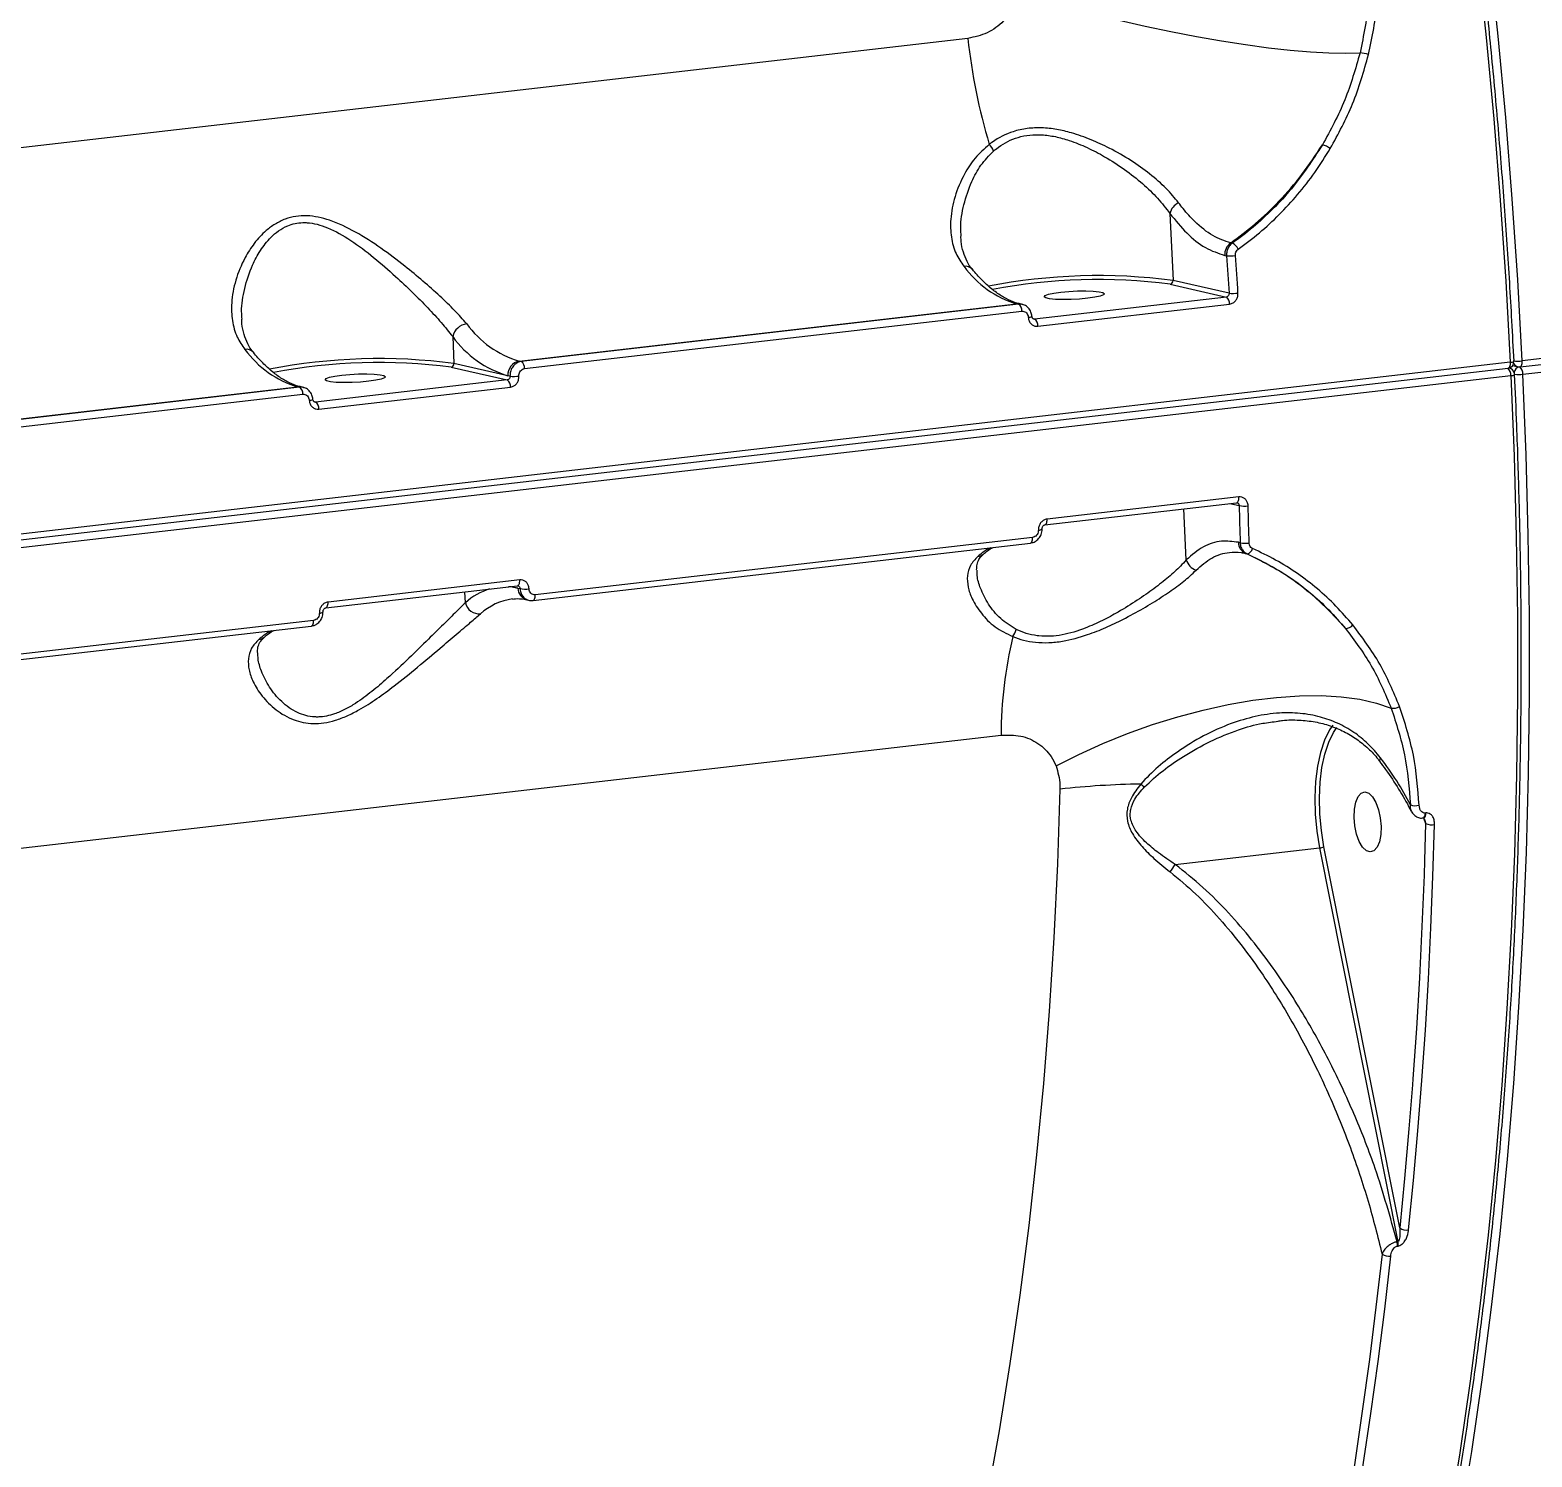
# Model space of a CAD drawing. Header units: millimetres. Extents: x 10684 to 26054, y -4768 to 6894.
# Drawn here: x 18675.6 to 18899.5, y -3010.1 to -2797.3 of the extents above; entities that cross this region are included whole.
import ezdxf

# ---------------------------------------------------------------- set-up
doc = ezdxf.new("R2010")
doc.units = ezdxf.units.MM
doc.layers.add('DIKOM_ОБЪЕКТ', color=7, linetype='Continuous')
doc.layers.add('DIKOM_РАЗМЕР_ОБЪЕКТА', color=7, linetype='Continuous')
doc.styles.add('style1', font='arial.ttf', dxfattribs={"width": 0.8})
doc.dimstyles.new('1-50', dxfattribs={"dimtxt": 300, "dimasz": 200, "dimexe": 100, "dimexo": 0, "dimgap": 100, "dimtad": 1, "dimtxsty": 'style1', "dimcen": 200, "dimclrd": 7, "dimclre": 7, "dimclrt": 7, "dimadec": 1, "dimazin": 2, "dimtfac": 1, "dimtmove": 0, "dimatfit": 2, "dimfxl": 0, "dimlwd": 25, "dimlwe": 18, "dimarcsym": 0})

# ---------------------------------------------------------------- blocks, each defined once
blk = doc.blocks.new('*D12')
at = {"layer": 'Defpoints', "color": 0, "transparency": 16777216}
for p in [(20201.02, 3555.88), (18130.62, -3300.31), (24750.12, -3300.31)]:
    blk.add_point(p, dxfattribs=at)
at = {"layer": 'DIKOM_РАЗМЕР_ОБЪЕКТА', "color": 7, "lineweight": 18, "transparency": 16777216}
for p, q in [((20201.02, 3555.88), (24850.12, 3555.88)), ((18130.62, -3300.31), (24850.12, -3300.31))]:
    blk.add_line(p, q, dxfattribs=at)
at = {"layer": 'DIKOM_РАЗМЕР_ОБЪЕКТА', "color": 7, "lineweight": 25, "transparency": 16777216}
blk.add_line((24750.12, 3355.88), (24750.12, -3100.31), dxfattribs=at)
at = {"layer": 'DIKOM_РАЗМЕР_ОБЪЕКТА', "color": 7, "transparency": 16777216}
for points in [[(24716.79, 3355.88), (24783.45, 3355.88), (24750.12, 3555.88)], [(24716.79, -3100.31), (24783.45, -3100.31), (24750.12, -3300.31)]]:
    blk.add_solid(points, dxfattribs=at)
at = {"layer": 'DIKOM_РАЗМЕР_ОБЪЕКТА', "color": 7, "transparency": 16777216, "insert": (24496.95, 958.92), "char_height": 300, "attachment_point": 5, "rotation": 90, "style": 'style1'}
blk.add_mtext('6850', dxfattribs=at)

msp = doc.modelspace()

# ---------------------------------------------------------------- linework, layer by layer
at = {"layer": 'DIKOM_ОБЪЕКТ', "color": 7, "linetype": 'Continuous', "lineweight": 15}
for p, q in [((19330.505, -2796.738), (18898.064, -2846.653)), ((18815.398, -2798.568), (18502.682, -2834.663)), ((18897.732, -2847.547), (19330.173, -2797.632)), ((18898.158, -2848.637), (19330.6, -2798.721)), ((18845.51, -2824.678), (18845.985, -2834.673)), ((18854.832, -2829.117), (18854.586, -2829.061)), ((18853.691, -2830.939), (18853.958, -2831)), ((18845.562, -2835.219), (18853.936, -2837.132)), ((18854.335, -2836.58), (18845.985, -2834.673)), ((18853.936, -2837.132), (18825.345, -2840.432)), ((18748.499, -2846.699), (18822.657, -2838.139)), ((18822.951, -2838.206), (18748.793, -2846.766)), ((18749.285, -2847.817), (18823.443, -2839.258)), ((18822.657, -2838.139), (18822.951, -2838.206)), ((18823.492, -2838.236), (18823.196, -2838.168)), ((18825.837, -2841.489), (18854.428, -2838.189)), ((18825.345, -2840.432), (18825.132, -2840.383)), ((18825.345, -2840.432), (18825.209, -2840.422)), ((18738.578, -2843.041), (18738.768, -2847.048)), ((18463.503, -2897.668), (18895.945, -2847.753)), ((18896.277, -2846.859), (18463.835, -2896.775)), ((18738.345, -2847.595), (18746.719, -2849.507)), ((18746.806, -2848.884), (18738.768, -2847.048)), ((18748.793, -2846.766), (18748.499, -2846.699)), ((18896.147, -2847.764), (18896.036, -2847.738)), ((18896.634, -2847.355), (18897.394, -2847.528)), ((18463.929, -2898.758), (18896.371, -2848.843)), ((18641.282, -2859.075), (18715.44, -2850.515)), ((18715.735, -2850.582), (18641.576, -2859.142)), ((18715.44, -2850.515), (18715.735, -2850.582)), ((18716.275, -2850.611), (18715.979, -2850.544)), ((18746.719, -2849.507), (18718.128, -2852.807)), ((18718.62, -2853.865), (18747.211, -2850.564)), ((18747.118, -2848.955), (18746.806, -2848.884)), ((18642.068, -2860.193), (18716.226, -2851.633)), ((18718.128, -2852.807), (18717.915, -2852.759)), ((18718.128, -2852.807), (18717.992, -2852.797)), ((18826.872, -2871.108), (18855.463, -2867.808)), ((18855.796, -2866.95), (18827.205, -2870.251)), ((18847.967, -2876.329), (18847.605, -2868.715)), ((18854.453, -2867.924), (18855.842, -2868.241)), ((18825.047, -2872.978), (18750.889, -2881.538)), ((18750.556, -2882.39), (18824.714, -2873.83)), ((18855.993, -2873.769), (18855.726, -2873.708)), ((18856.789, -2875.36), (18857.036, -2875.417)), ((18748.58, -2879.326), (18719.989, -2882.626)), ((18719.655, -2883.484), (18748.246, -2880.183)), ((18740.466, -2882.718), (18740.388, -2881.09)), ((18747.236, -2880.3), (18748.312, -2880.546)), ((18748.312, -2880.546), (18748.624, -2880.617)), ((18749.654, -2882.289), (18749.949, -2882.357)), ((18750.488, -2882.385), (18750.556, -2882.39)), ((18643.339, -2894.765), (18717.497, -2886.205)), ((18717.831, -2885.354), (18643.672, -2893.914)), ((18507.626, -2938.558), (18820.342, -2902.462)), ((18876.824, -2906.38), (18876.836, -2906.397)), ((18883.283, -2914.821), (18883.367, -2914.812)), ((18883.317, -2914.817), (18883.651, -2915.652)), ((18883.651, -2915.652), (18883.485, -2921.169)), ((18883.701, -2914.074), (18883.617, -2914.084)), ((18846.303, -2921.761), (18867.848, -2919.274)), ((18867.848, -2919.274), (18879.512, -2978.005)), ((18879.788, -2975.952), (18868.497, -2919.107)), ((18879.512, -2978.005), (18879.404, -2978.017)), ((18879.437, -2978.658), (18879.545, -2978.646))]:
    msp.add_line(p, q, dxfattribs=at)
at = {"layer": 'DIKOM_ОБЪЕКТ', "color": 7, "linetype": 'Continuous', "lineweight": 15, "flags": 128}
for points in [[(18891.381, -2786.314), (18892.672, -2798.432), (18893.808, -2810.556), (18894.788, -2822.676), (18895.611, -2834.78), (18896.277, -2846.859)], [(18898.064, -2846.653), (18897.398, -2834.574), (18896.575, -2822.469), (18895.595, -2810.35), (18894.459, -2798.226), (18893.168, -2786.107)], [(18823.058, -2791.881), (18826.61, -2792.934), (18830.299, -2793.958), (18834.088, -2794.941), (18837.94, -2795.873), (18841.816, -2796.747), (18845.678, -2797.553), (18849.489, -2798.284), (18853.21, -2798.931), (18856.805, -2799.489), (18860.238, -2799.953), (18863.476, -2800.317), (18866.486, -2800.577), (18869.239, -2800.733), (18871.708, -2800.781), (18873.867, -2800.722)], [(18853.958, -2831), (18854.007, -2831.698), (18854.055, -2832.396), (18854.103, -2833.093), (18854.151, -2833.791), (18854.197, -2834.488), (18854.244, -2835.185), (18854.29, -2835.883), (18854.335, -2836.58)], [(18855.673, -2836.541), (18855.627, -2835.842), (18855.582, -2835.143), (18855.535, -2834.444), (18855.488, -2833.745), (18855.441, -2833.046), (18855.393, -2832.347), (18855.344, -2831.647), (18855.295, -2830.948)], [(18833.276, -2837.328), (18832.062, -2837.44), (18830.784, -2837.506), (18829.544, -2837.52), (18828.444, -2837.482), (18827.573, -2837.394), (18827.001, -2837.263), (18826.774, -2837.101), (18826.912, -2836.919), (18827.402, -2836.734), (18828.205, -2836.559), (18829.257, -2836.41), (18830.471, -2836.298), (18831.749, -2836.232), (18832.989, -2836.218), (18834.089, -2836.256), (18834.96, -2836.344), (18835.532, -2836.475), (18835.759, -2836.638), (18835.621, -2836.819), (18835.131, -2837.004), (18834.328, -2837.179), (18833.276, -2837.328)], [(18822.657, -2838.139), (18823.007, -2838.137), (18823.196, -2838.168)], [(18726.059, -2849.704), (18724.845, -2849.816), (18723.567, -2849.882), (18722.327, -2849.896), (18721.227, -2849.858), (18720.356, -2849.769), (18719.784, -2849.639), (18719.557, -2849.476), (18719.695, -2849.295), (18720.185, -2849.109), (18720.988, -2848.935), (18722.04, -2848.786), (18723.254, -2848.674), (18724.533, -2848.608), (18725.772, -2848.593), (18726.872, -2848.632), (18727.743, -2848.72), (18728.315, -2848.851), (18728.542, -2849.013), (18728.404, -2849.195), (18727.914, -2849.38), (18727.111, -2849.554), (18726.059, -2849.704)], [(18888.807, -3019.752), (18890.52, -3009.267), (18892.08, -2998.609), (18893.489, -2987.788), (18894.743, -2976.813), (18895.842, -2965.693), (18896.784, -2954.438), (18897.57, -2943.056), (18898.198, -2931.558), (18898.669, -2919.954), (18898.981, -2908.252), (18899.134, -2896.464), (18899.128, -2884.597), (18898.963, -2872.664), (18898.64, -2860.674), (18898.158, -2848.637)], [(18896.277, -2846.859), (18896.278, -2847.051), (18896.261, -2847.231), (18896.228, -2847.393), (18896.18, -2847.531), (18896.118, -2847.639), (18896.045, -2847.713), (18895.964, -2847.75), (18895.945, -2847.753)], [(18896.147, -2847.764), (18896.053, -2847.748), (18896.004, -2847.745)], [(18897.732, -2847.547), (18897.751, -2847.544), (18897.832, -2847.506), (18897.905, -2847.432), (18897.967, -2847.324), (18898.015, -2847.187), (18898.048, -2847.025), (18898.065, -2846.845), (18898.064, -2846.653)], [(18715.44, -2850.515), (18715.79, -2850.513), (18715.979, -2850.544)], [(18896.371, -2848.843), (18896.853, -2860.88), (18897.176, -2872.871), (18897.341, -2884.804), (18897.347, -2896.67), (18897.194, -2908.458), (18896.882, -2920.16), (18896.411, -2931.765), (18895.783, -2943.263), (18894.997, -2954.644), (18894.055, -2965.899), (18892.956, -2977.019), (18891.702, -2987.994), (18890.294, -2998.815), (18888.733, -3009.473), (18887.02, -3019.958)], [(18855.463, -2867.808), (18855.48, -2867.805), (18855.56, -2867.77), (18855.631, -2867.7), (18855.693, -2867.597), (18855.741, -2867.465), (18855.776, -2867.31), (18855.794, -2867.136), (18855.796, -2866.95)], [(18855.842, -2868.241), (18855.862, -2868.933), (18855.883, -2869.624), (18855.902, -2870.316), (18855.921, -2871.007), (18855.94, -2871.698), (18855.958, -2872.388), (18855.976, -2873.079), (18855.993, -2873.769)], [(18857.335, -2873.819), (18857.318, -2873.127), (18857.3, -2872.435), (18857.282, -2871.742), (18857.263, -2871.05), (18857.244, -2870.357), (18857.224, -2869.664), (18857.204, -2868.971), (18857.183, -2868.278)], [(18826.868, -2871.108), (18826.889, -2871.105), (18826.968, -2871.07), (18827.04, -2871), (18827.101, -2870.897), (18827.15, -2870.765), (18827.185, -2870.61), (18827.203, -2870.436), (18827.205, -2870.251)], [(18824.714, -2873.83), (18824.731, -2873.827), (18824.81, -2873.792), (18824.881, -2873.723), (18824.943, -2873.621), (18824.991, -2873.49), (18825.026, -2873.336), (18825.045, -2873.163), (18825.047, -2872.978)], [(18748.246, -2880.183), (18748.263, -2880.181), (18748.343, -2880.146), (18748.414, -2880.075), (18748.476, -2879.972), (18748.525, -2879.841), (18748.559, -2879.685), (18748.577, -2879.512), (18748.58, -2879.326)], [(18748.312, -2880.546), (18747.277, -2880.372), (18746.889, -2880.34)], [(18750.556, -2882.39), (18750.572, -2882.387), (18750.651, -2882.352), (18750.723, -2882.282), (18750.784, -2882.18), (18750.833, -2882.05), (18750.868, -2881.896), (18750.886, -2881.723), (18750.889, -2881.538)], [(18719.651, -2883.484), (18719.672, -2883.481), (18719.751, -2883.446), (18719.823, -2883.376), (18719.885, -2883.273), (18719.933, -2883.141), (18719.968, -2882.986), (18719.986, -2882.812), (18719.989, -2882.626)], [(18717.497, -2886.205), (18717.513, -2886.203), (18717.593, -2886.168), (18717.664, -2886.098), (18717.726, -2885.996), (18717.775, -2885.866), (18717.809, -2885.711), (18717.828, -2885.539), (18717.831, -2885.354)], [(18828.538, -2907.062), (18831.958, -2905.331), (18835.522, -2903.718), (18839.194, -2902.236), (18842.937, -2900.902), (18846.716, -2899.728), (18850.493, -2898.725), (18854.229, -2897.905), (18857.89, -2897.273), (18861.437, -2896.839), (18864.837, -2896.604), (18868.056, -2896.572), (18871.062, -2896.742), (18873.825, -2897.114), (18876.319, -2897.684), (18878.517, -2898.445)], [(18869.792, -2900.972), (18869.321, -2901.687), (18868.578, -2903.216), (18867.975, -2905.035), (18867.528, -2907.099), (18867.246, -2909.362), (18867.136, -2911.768), (18867.202, -2914.261), (18867.441, -2916.783), (18867.848, -2919.274)], [(18868.497, -2919.107), (18868.103, -2916.692), (18867.871, -2914.246), (18867.808, -2911.828), (18867.914, -2909.495), (18868.187, -2907.301), (18868.621, -2905.299), (18869.205, -2903.536), (18869.926, -2902.053), (18870.392, -2901.346)], [(18876.918, -2905.83), (18876.82, -2906.044), (18876.784, -2906.224), (18876.813, -2906.362), (18876.824, -2906.38)], [(18829.13, -2910.527), (18828.749, -2921.663), (18828.209, -2932.697), (18827.51, -2943.616), (18826.654, -2954.413), (18825.641, -2965.075), (18824.472, -2975.594), (18823.147, -2985.96), (18821.669, -2996.164), (18820.038, -3006.194), (18818.257, -3016.043)], [(18876.627, -2913.583), (18876.895, -2914.808), (18877.01, -2916.081), (18876.961, -2917.301), (18876.752, -2918.368), (18876.401, -2919.195), (18875.936, -2919.715), (18875.394, -2919.887), (18874.82, -2919.696), (18874.26, -2919.158), (18873.758, -2918.317), (18873.357, -2917.24), (18873.089, -2916.015), (18872.975, -2914.741), (18873.024, -2913.521), (18873.232, -2912.455), (18873.583, -2911.627), (18874.049, -2911.107), (18874.59, -2910.935), (18875.164, -2911.126), (18875.725, -2911.664), (18876.226, -2912.506), (18876.627, -2913.583)], [(18881.12, -2976.254), (18881.845, -2968.889), (18882.502, -2961.464), (18883.089, -2953.982), (18883.608, -2946.445), (18884.059, -2938.856), (18884.439, -2931.219), (18884.751, -2923.536), (18884.993, -2915.809)], [(18883.285, -2914.821), (18883.336, -2914.808), (18883.446, -2914.72), (18883.534, -2914.561), (18883.593, -2914.343), (18883.617, -2914.084)], [(18883.365, -2914.812), (18883.42, -2914.798), (18883.53, -2914.71), (18883.618, -2914.551), (18883.677, -2914.333), (18883.701, -2914.074)], [(18883.485, -2921.169), (18883.41, -2923.36), (18883.099, -2931.025), (18882.719, -2938.644), (18882.27, -2946.214), (18881.752, -2953.733), (18881.688, -2954.595)], [(18881.688, -2954.595), (18881.166, -2961.198), (18880.511, -2968.605), (18879.788, -2975.952)], [(18877.151, -2979.869), (18876.251, -2987.751), (18875.271, -2995.555), (18874.212, -3003.277), (18873.075, -3010.912), (18871.859, -3018.459), (18870.565, -3025.913), (18869.193, -3033.271), (18867.746, -3040.531)], [(18869.022, -3040.945), (18870.473, -3033.669), (18871.847, -3026.295), (18873.144, -3018.824), (18874.363, -3011.261), (18875.503, -3003.608), (18876.565, -2995.87), (18877.546, -2988.049), (18878.448, -2980.149)]]:
    msp.add_lwpolyline(points, dxfattribs=at)
at = {"layer": 'DIKOM_ОБЪЕКТ', "color": 7, "linetype": 'Continuous', "lineweight": 15}
for centre, radius, start, end in [((18901.606, -2789.397), 86.694, 186.07236, 196.74634), ((18873.432, -2806.178), 5.474, 71.80294, 85.43909), ((18816.035, -2816.684), 3.442, 22.31414, 42.10664), ((18867.556, -2817.403), 3.042, 51.97625, 76.50118), ((18847.901, -2825.3), 2.471, 115.97583, 165.42025), ((18855.86, -2830.821), 2.172, 125.8905, 183.12862), ((18854.068, -2830.775), 1.826, 25.0504, 65.2422), ((18815.061, -2833.9), 1.348, 41.81489, 100.26822), ((18827.029, -2823.683), 15.103, 216.06503, 253.17173), ((18854.331, -2823.428), 7.581, 267.17853, 277.30435), ((18834.868, -2919.02), 85.077, 82.49147, 101.12021), ((18834.78, -2917.297), 82.783, 82.51613, 100.93834), ((18845.474, -2834.714), 0.513, 279.89935, 4.56569), ((18853.257, -2838.091), 1.176, 355.22011, 54.68203), ((18854.809, -2829.881), 6.716, 265.94936, 277.38821), ((18822.276, -2839.163), 1.171, 355.35448, 54.7746), ((18740.995, -2843.591), 2.479, 97.70933, 167.18444), ((18752.872, -2832.242), 15.104, 216.06722, 253.17117), ((18824.428, -2839.006), 1.144, 268.65831, 297.39582), ((18824.665, -2841.391), 1.176, 355.22011, 54.68203), ((18751.398, -2833.702), 15.861, 216.06843, 253.1684), ((18707.843, -2846.278), 1.349, 41.84935, 100.2405), ((18719.813, -2836.057), 15.105, 216.06818, 253.17022), ((18727.651, -2931.405), 85.086, 82.49254, 101.11916), ((18727.563, -2929.674), 82.785, 82.51633, 100.93814), ((18738.257, -2847.089), 0.513, 279.911, 4.56614), ((18748.851, -2848.721), 2.052, 99.88986, 184.57342), ((18748.118, -2847.723), 1.171, 355.36097, 54.76811), ((18895.121, -2848.737), 1.255, 355.14243, 51.27905), ((18895.83, -2846.76), 1, 276.58432, 2.78515), ((18895.924, -2848.739), 1, 16.21925, 77.1343), ((18896.331, -2845.96), 0.901, 266.5286, 303.525), ((18897.38, -2841.544), 5.155, 262.68483, 277.62102), ((18897.606, -2846.689), 0.866, 201.37613, 255.83051), ((18897.838, -2848.539), 1.014, 103.69793, 168.8662), ((18895.924, -2848.739), 1, 2.66331, 16.21925), ((18897.464, -2843.135), 5.545, 264.37725, 277.19028), ((18897.617, -2846.553), 1, 257.1343, 276.58432), ((18896.91, -2848.53), 1.252, 355.10625, 51.43659), ((18715.058, -2851.539), 1.171, 355.36569, 54.74207), ((18746.04, -2850.466), 1.175, 355.20103, 54.67986), ((18747.592, -2842.255), 6.717, 265.95013, 277.38743), ((18896.428, -2847.965), 0.88, 266.29831, 304.27471), ((18717.212, -2851.385), 1.142, 268.61165, 297.41904), ((18717.449, -2853.766), 1.175, 355.20316, 54.69898), ((18856.623, -2864.21), 4.107, 259.02798, 277.83665), ((18825.979, -2871.123), 0.767, 264.93707, 309.1012), ((18823.568, -2883.446), 10.139, 118.26671, 131.28), ((18816.714, -2874.288), 1.547, 276.1254, 310.24412), ((18857.586, -2873.679), 1.861, 180.89141, 244.63752), ((18856.805, -2870.009), 3.846, 257.82117, 277.92534), ((18856.862, -2874.424), 1.008, 279.92193, 347.49218), ((18850.177, -2875.697), 2.298, 195.96154, 250.92295), ((18747.018, -2890.05), 9.833, 107.3422, 131.78371), ((18748.653, -2890.868), 8.786, 97.60454, 132.46844), ((18750.106, -2880.553), 1.794, 179.75429, 255.40863), ((18749.406, -2876.579), 4.113, 259.05184, 277.83314), ((18718.761, -2883.497), 0.769, 265.02379, 309.02836), ((18742.583, -2882.215), 2.176, 193.35652, 273.61852), ((18819.763, -2885.957), 2.949, 321.83544, 345.16763), ((18871.722, -2885.158), 1.402, 269.02624, 320.91744), ((18716.367, -2895.845), 10.167, 118.28435, 131.26236), ((18709.498, -2886.667), 1.544, 276.09563, 310.28574), ((18887.094, -2902.926), 66.754, 166.88518, 179.60188), ((18878.808, -2896.65), 1.818, 260.78857, 301.82289), ((18843.009, -3033.649), 123.901, 90.84934, 96.43199), ((18848.609, -2900.868), 11.592, 230.10124, 233.61239), ((18882.158, -2910.47), 2.519, 251.9266, 282.03575), ((18884.616, -2913.224), 2.612, 248.32612, 278.29674), ((18867.648, -2917.151), 2.133, 275.37732, 293.47549), ((18838.533, -2917.11), 9.056, 320.71227, 329.09746), ((18880.844, -2974.376), 1.898, 236.15884, 278.35847), ((18877.275, -2978.447), 2.172, 354.42398, 11.41138), ((18877.376, -2978.435), 2.179, 354.45638, 11.38115), ((18878.184, -2978.226), 1.941, 237.83299, 277.81502)]:
    msp.add_arc(centre, radius, start, end, dxfattribs=at)
for points, knots in [([(18896.829, -2846.711), (18896.728, -2844.711), (18896.434, -2838.91), (18895.841, -2829.287), (18895.003, -2817.844), (18894.023, -2806.39), (18892.905, -2794.935), (18891.648, -2783.488), (18890.254, -2772.057), (18888.724, -2760.651), (18887.059, -2749.278), (18885.26, -2737.947), (18883.328, -2726.666), (18881.266, -2715.444), (18879.074, -2704.289), (18876.754, -2693.21), (18874.309, -2682.215), (18871.738, -2671.312), (18869.046, -2660.51), (18866.233, -2649.816), (18863.302, -2639.238), (18860.255, -2628.786), (18857.094, -2618.465), (18853.822, -2608.285), (18850.441, -2598.252), (18846.953, -2588.375), (18843.361, -2578.66), (18839.668, -2569.115), (18835.878, -2559.747), (18831.99, -2550.564), (18828.011, -2541.571), (18823.942, -2532.777), (18819.786, -2524.186), (18815.546, -2515.807), (18811.226, -2507.645), (18806.827, -2499.706), (18802.356, -2491.996), (18797.813, -2484.522), (18793.203, -2477.288), (18788.529, -2470.3), (18783.794, -2463.564), (18779.001, -2457.084), (18774.156, -2450.866), (18769.26, -2444.914), (18764.318, -2439.232), (18759.332, -2433.826), (18754.308, -2428.698), (18749.248, -2423.854), (18744.157, -2419.297), (18739.038, -2415.03), (18733.894, -2411.058), (18728.731, -2407.382), (18723.552, -2404.006), (18718.36, -2400.933), (18713.161, -2398.165), (18707.957, -2395.702), (18702.754, -2393.559), (18698.013, -2391.852), (18695.012, -2391.001), (18693.74, -2390.64)], [0, 0, 0, 0, 0.009352, 0.0271207, 0.0448898, 0.0626588, 0.0804277, 0.0981966, 0.1159655, 0.1337344, 0.1515032, 0.1692723, 0.1870413, 0.2048103, 0.2225797, 0.2403492, 0.2581188, 0.2758887, 0.2936588, 0.3114291, 0.3291997, 0.3469707, 0.364742, 0.3825137, 0.4002858, 0.4180584, 0.4358314, 0.4536051, 0.4713793, 0.4891541, 0.5069295, 0.5247055, 0.5424823, 0.56026, 0.5780383, 0.5958176, 0.6135977, 0.6313786, 0.6491606, 0.6669433, 0.6847269, 0.7025117, 0.7202971, 0.7380832, 0.7558699, 0.7736571, 0.7914445, 0.809232, 0.8270187, 0.8448047, 0.8625887, 0.8803705, 0.8981492, 0.9159239, 0.9336933, 0.9514565, 0.9692124, 0.98696, 1, 1, 1, 1]), ([(18875.295, -2785.068), (18875.35, -2787.679), (18875.463, -2792.966), (18874.403, -2798.115), (18873.867, -2800.722)], [0, 0, 0, 0, 0.4937659, 1, 1, 1, 1]), ([(18875.141, -2800.978), (18875.677, -2798.381), (18876.761, -2793.12), (18876.65, -2787.716), (18876.594, -2784.981)], [0, 0, 0, 0, 0.4937588, 1, 1, 1, 1]), ([(18823.058, -2791.881), (18822.879, -2792.431), (18822.378, -2793.97), (18820.801, -2796.109), (18818.332, -2797.936), (18816.383, -2798.356), (18815.398, -2798.568)], [0, 0, 0, 0, 0.1529649, 0.4283682, 0.7114305, 1, 1, 1, 1]), ([(18873.867, -2800.722), (18873.189, -2803.1), (18871.815, -2807.912), (18869.459, -2812.251), (18868.266, -2814.445)], [0, 0, 0, 0, 0.49415641, 1, 1, 1, 1]), ([(18869.43, -2815.007), (18870.62, -2812.816), (18873.027, -2808.383), (18874.431, -2803.465), (18875.141, -2800.978)], [0, 0, 0, 0, 0.4941754, 1, 1, 1, 1]), ([(18846.819, -2823.079), (18846.232, -2822.362), (18845.042, -2820.908), (18842.601, -2818.787), (18839.749, -2816.75), (18836.773, -2815.028), (18833.764, -2813.628), (18831.119, -2812.691), (18828.64, -2812.108), (18826.42, -2811.859), (18824.21, -2811.949), (18821.637, -2812.529), (18819.792, -2813.479), (18818.75, -2814.256), (18818.589, -2814.376)], [0, 0, 0, 0, 0.108478, 0.2202179, 0.327645, 0.4383085, 0.5237983, 0.611501, 0.6745101, 0.7390866, 0.8027697, 0.8688923, 0.9797318, 1, 1, 1, 1]), ([(18818.589, -2814.376), (18817.846, -2815.032), (18816.359, -2816.347), (18814.656, -2819.059), (18813.354, -2822.152), (18812.748, -2825.363), (18812.843, -2828.227), (18813.471, -2830.631), (18814.392, -2831.956), (18814.821, -2832.574)], [0, 0, 0, 0, 0.1281491, 0.2567411, 0.4268145, 0.596879, 0.7373091, 0.8775704, 1, 1, 1, 1]), ([(18819.219, -2815.377), (18819.366, -2815.255), (18820.308, -2814.47), (18821.926, -2813.544), (18824.181, -2812.981), (18825.536, -2812.906), (18826.964, -2812.969), (18828.464, -2813.182), (18830.75, -2813.817), (18833.233, -2814.828), (18836.017, -2816.292), (18838.825, -2818.107), (18841.482, -2820.204), (18843.805, -2822.419), (18844.936, -2823.918), (18845.51, -2824.678)], [0, 0, 0, 0, 0.0201028, 0.1287267, 0.1852715, 0.244005, 0.2548638, 0.3167943, 0.3805908, 0.4664165, 0.5546328, 0.6638242, 0.7761628, 0.8865571, 1, 1, 1, 1]), ([(18854.586, -2829.061), (18855.841, -2828.126), (18858.363, -2826.246), (18861.915, -2822.82), (18865.303, -2818.931), (18867.275, -2815.947), (18868.266, -2814.445)], [0, 0, 0, 0, 0.2373909, 0.4771576, 0.7370112, 1, 1, 1, 1]), ([(18868.266, -2814.445), (18866.797, -2816.692), (18864.571, -2820.094), (18860.921, -2824.028), (18857.985, -2826.767), (18855.873, -2828.341), (18854.832, -2829.117)], [0, 0, 0, 0, 0.3951689, 0.5986709, 0.8021825, 1, 1, 1, 1]), ([(18855.722, -2830.002), (18856.783, -2829.209), (18858.906, -2827.622), (18861.854, -2824.884), (18864.621, -2821.876), (18867.187, -2818.597), (18868.682, -2816.204), (18869.43, -2815.007)], [0, 0, 0, 0, 0.1976868, 0.3953862, 0.5930917, 0.7965422, 1, 1, 1, 1]), ([(18814.396, -2828.081), (18814.363, -2827.664), (18814.242, -2826.149), (18814.712, -2823.354), (18815.779, -2820.199), (18817.237, -2817.416), (18818.559, -2816.056), (18819.219, -2815.377)], [0, 0, 0, 0, 0.0988163, 0.3584408, 0.6180418, 0.8094306, 1, 1, 1, 1]), ([(18854.586, -2829.061), (18853.696, -2828.763), (18851.891, -2828.159), (18849.504, -2826.234), (18847.821, -2824.397), (18847.042, -2823.373), (18846.819, -2823.079)], [0, 0, 0, 0, 0.3362358, 0.682235, 0.9087856, 1, 1, 1, 1]), ([(18740.662, -2841.134), (18740.091, -2840.48), (18738.947, -2839.17), (18736.692, -2837.005), (18734.187, -2834.77), (18731.253, -2832.354), (18727.912, -2829.819), (18724.174, -2827.409), (18720.462, -2825.614), (18717.383, -2824.938), (18715.162, -2825.066), (18713.55, -2825.482), (18712.071, -2826.22), (18710.475, -2827.406), (18708.931, -2829.095), (18707.347, -2831.603), (18706.113, -2834.62), (18705.524, -2837.823), (18705.638, -2840.677), (18706.276, -2843.047), (18707.185, -2844.35), (18707.604, -2844.95)], [0, 0, 0, 0, 0.0554762, 0.1110264, 0.1664987, 0.2220066, 0.2900253, 0.3579645, 0.4226766, 0.4774099, 0.5052469, 0.5330939, 0.5627098, 0.592376, 0.6404313, 0.6885824, 0.7603257, 0.8320617, 0.8910001, 0.9498684, 1, 1, 1, 1]), ([(18707.178, -2840.431), (18707.145, -2840.052), (18707.019, -2838.59), (18707.482, -2835.844), (18708.47, -2832.764), (18709.848, -2830.177), (18711.18, -2828.45), (18712.598, -2827.225), (18714.142, -2826.344), (18715.65, -2826.015), (18717.151, -2826.047), (18718.39, -2826.254), (18720.616, -2827.015), (18723.492, -2828.671), (18726.856, -2831.225), (18729.888, -2833.874), (18732.574, -2836.418), (18734.863, -2838.736), (18736.955, -2840.996), (18738.032, -2842.353), (18738.578, -2843.041)], [0, 0, 0, 0, 0.02943248, 0.11361595, 0.2000131, 0.25534279, 0.31180228, 0.34464231, 0.37836289, 0.42662946, 0.43948714, 0.4696058, 0.5007236, 0.57507448, 0.65428407, 0.73566784, 0.80133193, 0.86813615, 0.93314774, 1, 1, 1, 1]), ([(18845.51, -2824.678), (18846.343, -2825.696), (18848.058, -2827.793), (18850.831, -2829.967), (18852.729, -2830.612), (18853.691, -2830.939)], [0, 0, 0, 0, 0.3175183, 0.6539165, 1, 1, 1, 1]), ([(18816.072, -2833.004), (18816.063, -2832.995), (18815.716, -2832.643), (18815.244, -2831.808), (18814.674, -2830.45), (18814.385, -2829.19), (18814.369, -2828.362), (18814.365, -2828.111)], [0, 0, 0, 0, 0.0070811, 0.2778894, 0.5668777, 0.8688494, 1, 1, 1, 1]), ([(18854.832, -2829.117), (18854.788, -2829.151), (18854.573, -2829.31), (18854.252, -2829.694), (18853.978, -2830.323), (18853.965, -2830.775), (18853.958, -2831)], [0, 0, 0, 0, 0.0806473, 0.3870387, 0.6935656, 1, 1, 1, 1]), ([(18855.295, -2830.948), (18855.297, -2830.835), (18855.301, -2830.608), (18855.434, -2830.292), (18855.593, -2830.099), (18855.699, -2830.019), (18855.722, -2830.002)], [0, 0, 0, 0, 0.3066931, 0.6133409, 0.9194634, 1, 1, 1, 1]), ([(18823.196, -2838.168), (18822.971, -2838.11), (18822.288, -2837.934), (18821.109, -2837.422), (18819.656, -2836.519), (18818.202, -2835.325), (18817.004, -2834.116), (18816.298, -2833.278), (18816.069, -2833.006)], [0, 0, 0, 0, 0.1024843, 0.3106696, 0.5124574, 0.709912, 0.9056896, 1, 1, 1, 1]), ([(18854.335, -2836.58), (18854.336, -2836.637), (18854.337, -2836.75), (18854.274, -2836.909), (18854.171, -2837.035), (18854.051, -2837.11), (18853.969, -2837.125), (18853.936, -2837.132)], [0, 0, 0, 0, 0.2155179, 0.4308345, 0.6454729, 0.859699, 1, 1, 1, 1]), ([(18854.428, -2838.189), (18854.526, -2838.17), (18854.774, -2838.123), (18855.139, -2837.901), (18855.458, -2837.524), (18855.661, -2837.05), (18855.669, -2836.71), (18855.673, -2836.541)], [0, 0, 0, 0, 0.1406321, 0.3550962, 0.5698207, 0.7848843, 1, 1, 1, 1]), ([(18823.574, -2838.262), (18823.566, -2838.258), (18823.377, -2838.165), (18823.159, -2838.186), (18822.951, -2838.206)], [0, 0, 0, 0, 0.0440464, 1, 1, 1, 1]), ([(18823.443, -2839.258), (18823.544, -2839.257), (18823.746, -2839.256), (18824.025, -2839.397), (18824.244, -2839.626), (18824.369, -2839.893), (18824.392, -2840.077), (18824.401, -2840.15)], [0, 0, 0, 0, 0.2142334, 0.4285467, 0.6431733, 0.8580252, 1, 1, 1, 1]), ([(18824.937, -2840.024), (18824.91, -2839.802), (18824.849, -2839.318), (18824.429, -2838.732), (18823.967, -2838.36), (18823.659, -2838.306), (18823.573, -2838.291)], [0, 0, 0, 0, 0.2766002, 0.6021493, 0.8887806, 1, 1, 1, 1]), ([(18708.879, -2845.367), (18708.77, -2845.247), (18708.337, -2844.769), (18707.816, -2843.776), (18707.337, -2842.341), (18707.116, -2841.204), (18707.128, -2840.531), (18707.129, -2840.448)], [0, 0, 0, 0, 0.0913965, 0.3653011, 0.6562714, 0.9574139, 1, 1, 1, 1]), ([(18824.401, -2840.15), (18824.415, -2840.26), (18824.449, -2840.536), (18824.637, -2840.937), (18824.964, -2841.281), (18825.382, -2841.492), (18825.685, -2841.49), (18825.837, -2841.489)], [0, 0, 0, 0, 0.1418504, 0.3567098, 0.5712769, 0.7857029, 1, 1, 1, 1]), ([(18825.209, -2840.415), (18825.19, -2840.413), (18825.142, -2840.407), (18825.057, -2840.334), (18824.983, -2840.189), (18824.955, -2840.082), (18824.955, -2840.023), (18824.955, -2840.023)], [0, 0, 0, 0, 0.2166989, 0.5702923, 0.7842517, 0.9982398, 1, 1, 1, 1]), ([(18715.979, -2850.544), (18715.754, -2850.486), (18715.071, -2850.309), (18713.891, -2849.798), (18712.44, -2848.895), (18710.985, -2847.701), (18709.788, -2846.492), (18709.081, -2845.654), (18708.852, -2845.381)], [0, 0, 0, 0, 0.1024845, 0.3106728, 0.5124602, 0.7099216, 0.9056847, 1, 1, 1, 1]), ([(18748.793, -2846.766), (18748.662, -2846.791), (18748.332, -2846.854), (18747.843, -2847.148), (18747.415, -2847.649), (18747.14, -2848.279), (18747.125, -2848.73), (18747.118, -2848.955)], [0, 0, 0, 0, 0.1407146, 0.3554452, 0.5703065, 0.7851266, 1, 1, 1, 1]), ([(18748.456, -2848.916), (18748.459, -2848.803), (18748.464, -2848.577), (18748.599, -2848.261), (18748.811, -2848.009), (18749.054, -2847.861), (18749.219, -2847.83), (18749.285, -2847.817)], [0, 0, 0, 0, 0.2151088, 0.4301649, 0.6449203, 0.8594916, 1, 1, 1, 1]), ([(18716.357, -2850.638), (18716.349, -2850.634), (18716.16, -2850.54), (18715.943, -2850.562), (18715.735, -2850.582)], [0, 0, 0, 0, 0.043784, 1, 1, 1, 1]), ([(18717.72, -2852.4), (18717.693, -2852.178), (18717.633, -2851.693), (18717.212, -2851.108), (18716.751, -2850.736), (18716.442, -2850.682), (18716.356, -2850.667)], [0, 0, 0, 0, 0.2765812, 0.6021308, 0.8887802, 1, 1, 1, 1]), ([(18747.118, -2848.955), (18747.118, -2849.012), (18747.12, -2849.126), (18747.057, -2849.285), (18746.954, -2849.411), (18746.834, -2849.485), (18746.752, -2849.501), (18746.719, -2849.507)], [0, 0, 0, 0, 0.2155426, 0.4306114, 0.6454322, 0.8596829, 1, 1, 1, 1]), ([(18747.211, -2850.564), (18747.309, -2850.546), (18747.557, -2850.499), (18747.922, -2850.277), (18748.241, -2849.9), (18748.444, -2849.425), (18748.452, -2849.086), (18748.456, -2848.916)], [0, 0, 0, 0, 0.1406317, 0.3551193, 0.5699067, 0.7848848, 1, 1, 1, 1]), ([(18788.752, -3211.764), (18789.38, -3211.427), (18791.584, -3210.242), (18795.298, -3207.89), (18799.892, -3204.717), (18804.414, -3201.223), (18808.864, -3197.435), (18813.239, -3193.349), (18817.534, -3188.971), (18821.748, -3184.304), (18825.875, -3179.35), (18829.914, -3174.114), (18833.86, -3168.6), (18837.711, -3162.812), (18841.464, -3156.755), (18845.117, -3150.434), (18848.666, -3143.852), (18852.109, -3137.016), (18855.444, -3129.931), (18858.667, -3122.601), (18861.777, -3115.033), (18864.772, -3107.232), (18867.648, -3099.204), (18870.405, -3090.956), (18873.04, -3082.492), (18875.551, -3073.821), (18877.936, -3064.947), (18880.194, -3055.879), (18882.322, -3046.622), (18884.321, -3037.184), (18886.186, -3027.571), (18887.919, -3017.792), (18889.516, -3007.852), (18890.978, -2997.761), (18892.303, -2987.524), (18893.49, -2977.151), (18894.538, -2966.649), (18895.447, -2956.025), (18896.215, -2945.287), (18896.843, -2934.445), (18897.33, -2923.505), (18897.674, -2912.476), (18897.877, -2901.366), (18897.938, -2890.184), (18897.857, -2878.939), (18897.632, -2867.637), (18897.314, -2857.549), (18897.035, -2851.223), (18896.923, -2848.692)], [0, 0, 0, 0, 0.0088211, 0.0309508, 0.0530923, 0.0752455, 0.0974091, 0.1195825, 0.1417639, 0.1639522, 0.1861461, 0.2083441, 0.2305456, 0.2527493, 0.2749546, 0.2971606, 0.3193669, 0.3415734, 0.3637795, 0.3859849, 0.4081893, 0.430393, 0.4525954, 0.4747969, 0.4969974, 0.5191967, 0.5413954, 0.5635925, 0.5857888, 0.6079842, 0.6301788, 0.6523723, 0.6745649, 0.696757, 0.7189483, 0.7411388, 0.7633285, 0.7855182, 0.807707, 0.829895, 0.8520832, 0.8742704, 0.8964574, 0.9186444, 0.9408304, 0.9630167, 0.9852026, 1, 1, 1, 1]), ([(18716.226, -2851.633), (18716.327, -2851.633), (18716.529, -2851.632), (18716.808, -2851.772), (18717.027, -2852.001), (18717.152, -2852.269), (18717.175, -2852.453), (18717.184, -2852.526)], [0, 0, 0, 0, 0.2142177, 0.4286389, 0.6431985, 0.8581213, 1, 1, 1, 1]), ([(18717.184, -2852.526), (18717.198, -2852.636), (18717.232, -2852.911), (18717.42, -2853.313), (18717.747, -2853.656), (18718.165, -2853.867), (18718.468, -2853.866), (18718.62, -2853.865)], [0, 0, 0, 0, 0.141833, 0.3567355, 0.5713849, 0.7857271, 1, 1, 1, 1]), ([(18717.992, -2852.791), (18717.973, -2852.789), (18717.925, -2852.783), (18717.839, -2852.71), (18717.77, -2852.565), (18717.728, -2852.457), (18717.738, -2852.399), (18717.738, -2852.398)], [0, 0, 0, 0, 0.2166686, 0.5702318, 0.7842582, 0.9982164, 1, 1, 1, 1]), ([(18855.463, -2867.809), (18855.466, -2867.808), (18855.495, -2867.802), (18855.511, -2867.809), (18855.525, -2867.815)], [0, 0, 0, 0, 0.126394, 1, 1, 1, 1]), ([(18855.525, -2867.813), (18855.531, -2867.813), (18855.587, -2867.817), (18855.68, -2867.874), (18855.781, -2867.983), (18855.834, -2868.115), (18855.839, -2868.205), (18855.842, -2868.241)], [0, 0, 0, 0, 0.0323877, 0.2963217, 0.5603534, 0.8251056, 1, 1, 1, 1]), ([(18857.183, -2868.278), (18857.173, -2868.169), (18857.148, -2867.895), (18856.974, -2867.497), (18856.66, -2867.157), (18856.25, -2866.948), (18855.948, -2866.95), (18855.796, -2866.95)], [0, 0, 0, 0, 0.14190773, 0.356744, 0.57137922, 0.78572392, 1, 1, 1, 1]), ([(18827.205, -2870.251), (18827.107, -2870.269), (18826.859, -2870.316), (18826.488, -2870.537), (18826.158, -2870.911), (18825.941, -2871.382), (18825.921, -2871.719), (18825.911, -2871.887)], [0, 0, 0, 0, 0.1406566, 0.355126, 0.5698883, 0.7848761, 1, 1, 1, 1]), ([(18824.712, -2873.812), (18824.899, -2873.78), (18825.311, -2873.71), (18825.866, -2873.311), (18826.287, -2872.716), (18826.479, -2872.139), (18826.448, -2871.804), (18826.441, -2871.719)], [0, 0, 0, 0, 0.1909159, 0.4220052, 0.6636253, 0.9155377, 1, 1, 1, 1]), ([(18825.911, -2871.887), (18825.905, -2872), (18825.892, -2872.224), (18825.747, -2872.538), (18825.526, -2872.788), (18825.278, -2872.935), (18825.113, -2872.966), (18825.047, -2872.978)], [0, 0, 0, 0, 0.2151621, 0.4301671, 0.644928, 0.8594738, 1, 1, 1, 1]), ([(18826.465, -2871.717), (18826.464, -2871.709), (18826.458, -2871.655), (18826.477, -2871.537), (18826.532, -2871.384), (18826.621, -2871.252), (18826.724, -2871.161), (18826.817, -2871.116), (18826.854, -2871.113), (18826.87, -2871.112)], [0, 0, 0, 0, 0.0279394, 0.1837441, 0.344802, 0.5062239, 0.675792, 0.8622609, 1, 1, 1, 1]), ([(18816.703, -2877.835), (18816.708, -2877.549), (18816.719, -2876.955), (18817.01, -2876.293), (18817.332, -2875.792), (18817.667, -2875.528), (18817.748, -2875.464)], [0, 0, 0, 0, 0.3030888, 0.6317364, 0.9111751, 1, 1, 1, 1]), ([(18817.72, -2875.464), (18817.926, -2875.291), (18818.402, -2874.891), (18818.881, -2874.624), (18819.153, -2874.472)], [0, 0, 0, 0, 0.4319998, 1, 1, 1, 1]), ([(18855.726, -2873.708), (18854.881, -2873.601), (18853.098, -2873.374), (18850.454, -2874.198), (18848.804, -2875.612), (18847.967, -2876.329)], [0, 0, 0, 0, 0.3069721, 0.6484677, 1, 1, 1, 1]), ([(18849.426, -2877.869), (18850.194, -2877.197), (18851.753, -2875.832), (18854.061, -2875.152), (18855.767, -2875.155), (18856.574, -2875.317), (18856.789, -2875.36)], [0, 0, 0, 0, 0.3415017, 0.6929952, 0.9180125, 1, 1, 1, 1]), ([(18855.993, -2873.769), (18855.997, -2873.828), (18856.014, -2874.107), (18856.155, -2874.585), (18856.512, -2875.116), (18856.861, -2875.317), (18857.036, -2875.417)], [0, 0, 0, 0, 0.0818544, 0.3880699, 0.6939862, 1, 1, 1, 1]), ([(18871.698, -2886.56), (18870.589, -2885.33), (18868.358, -2882.855), (18864.654, -2879.824), (18860.803, -2877.265), (18858.132, -2875.997), (18856.789, -2875.36)], [0, 0, 0, 0, 0.2598448, 0.5228357, 0.7602227, 1, 1, 1, 1]), ([(18857.036, -2875.417), (18859.216, -2876.507), (18862.52, -2878.158), (18866.46, -2881.195), (18869.245, -2883.723), (18870.888, -2885.624), (18871.698, -2886.56)], [0, 0, 0, 0, 0.39517086, 0.59867331, 0.80217201, 1, 1, 1, 1]), ([(18857.846, -2874.642), (18857.759, -2874.592), (18857.586, -2874.492), (18857.411, -2874.227), (18857.343, -2873.988), (18857.336, -2873.848), (18857.335, -2873.819)], [0, 0, 0, 0, 0.3056338, 0.6114551, 0.9181363, 1, 1, 1, 1]), ([(18872.81, -2886.042), (18871.983, -2885.084), (18870.33, -2883.17), (18867.548, -2880.622), (18864.542, -2878.318), (18861.316, -2876.281), (18859.002, -2875.189), (18857.846, -2874.642)], [0, 0, 0, 0, 0.19783301, 0.39550189, 0.59316711, 0.79658526, 1, 1, 1, 1]), ([(18816.879, -2875.827), (18816.475, -2876.258), (18815.666, -2877.122), (18815.251, -2878.678), (18815.355, -2880.363), (18816.013, -2882.263), (18817.308, -2884.314), (18819.265, -2886.371), (18821.164, -2887.32), (18822.081, -2887.779)], [0, 0, 0, 0, 0.1316606, 0.2634906, 0.3951409, 0.526878, 0.6882951, 0.8495296, 1, 1, 1, 1]), ([(18847.967, -2876.329), (18847.686, -2876.643), (18846.952, -2877.461), (18845.366, -2878.897), (18843.195, -2880.61), (18840.664, -2882.378), (18838.07, -2883.989), (18835.458, -2885.401), (18832.677, -2886.659), (18830.013, -2887.482), (18827.675, -2887.764), (18826.453, -2887.728), (18825.247, -2887.583), (18824.054, -2887.328), (18823.098, -2886.919), (18822.614, -2886.712)], [0, 0, 0, 0, 0.0653889, 0.1703653, 0.2779391, 0.3818091, 0.4884138, 0.5695625, 0.6527976, 0.7604185, 0.8151653, 0.871882, 0.8800457, 0.9392014, 1, 1, 1, 1]), ([(18749.966, -2880.654), (18749.956, -2880.545), (18749.931, -2880.271), (18749.758, -2879.873), (18749.443, -2879.532), (18749.033, -2879.323), (18748.731, -2879.325), (18748.58, -2879.326)], [0, 0, 0, 0, 0.1418296, 0.3567308, 0.5713585, 0.7857168, 1, 1, 1, 1]), ([(18822.614, -2886.712), (18821.796, -2886.203), (18820.091, -2885.143), (18818.382, -2882.911), (18817.28, -2880.721), (18816.755, -2879.008), (18816.758, -2878.15), (18816.759, -2877.888)], [0, 0, 0, 0, 0.2220562, 0.4634458, 0.7114648, 0.9115722, 1, 1, 1, 1]), ([(18822.081, -2887.779), (18822.606, -2887.965), (18823.654, -2888.336), (18825.465, -2888.656), (18827.432, -2888.715), (18830.046, -2888.443), (18832.961, -2887.642), (18835.974, -2886.442), (18838.773, -2885.104), (18841.581, -2883.57), (18844.292, -2881.899), (18846.633, -2880.278), (18848.336, -2878.929), (18849.125, -2878.162), (18849.426, -2877.869)], [0, 0, 0, 0, 0.0610586, 0.1220474, 0.1836178, 0.2451915, 0.3548578, 0.436925, 0.5191018, 0.6228188, 0.7265981, 0.8310939, 0.93558, 1, 1, 1, 1]), ([(18747.473, -2882.194), (18747.624, -2882.167), (18748.188, -2882.066), (18748.915, -2882.139), (18749.507, -2882.259), (18749.654, -2882.289)], [0, 0, 0, 0, 0.214315, 0.804046, 1, 1, 1, 1]), ([(18748.246, -2880.185), (18748.249, -2880.184), (18748.278, -2880.178), (18748.294, -2880.185), (18748.308, -2880.191)], [0, 0, 0, 0, 0.12648097, 1, 1, 1, 1]), ([(18748.308, -2880.189), (18748.314, -2880.189), (18748.37, -2880.192), (18748.463, -2880.25), (18748.564, -2880.359), (18748.617, -2880.491), (18748.622, -2880.581), (18748.624, -2880.617)], [0, 0, 0, 0, 0.032678, 0.2961053, 0.5602359, 0.8248654, 1, 1, 1, 1]), ([(18748.624, -2880.617), (18748.639, -2880.762), (18748.675, -2881.128), (18748.912, -2881.654), (18749.329, -2882.121), (18749.699, -2882.266), (18749.881, -2882.337)], [0, 0, 0, 0, 0.18144424, 0.45631914, 0.73103937, 1, 1, 1, 1]), ([(18750.889, -2881.538), (18750.788, -2881.539), (18750.587, -2881.54), (18750.314, -2881.401), (18750.105, -2881.174), (18749.989, -2880.909), (18749.973, -2880.726), (18749.966, -2880.654)], [0, 0, 0, 0, 0.2142892, 0.4286402, 0.6431501, 0.858087, 1, 1, 1, 1]), ([(18709.662, -2888.202), (18709.262, -2888.626), (18708.449, -2889.487), (18708.037, -2891.04), (18708.136, -2892.731), (18708.79, -2894.622), (18710.077, -2896.683), (18712.086, -2898.712), (18714.652, -2900.249), (18717.234, -2900.808), (18719.392, -2900.677), (18721.106, -2900.283), (18722.866, -2899.609), (18724.953, -2898.541), (18727.308, -2897.031), (18730.248, -2894.855), (18733.43, -2892.269), (18736.524, -2889.654), (18739.166, -2887.408), (18741.237, -2885.656), (18742.256, -2884.785), (18742.72, -2884.387)], [0, 0, 0, 0, 0.0545842, 0.1110327, 0.165946, 0.2220131, 0.289072, 0.357961, 0.4226734, 0.4774032, 0.5047513, 0.5331006, 0.5623543, 0.5923832, 0.6398898, 0.6885834, 0.7592837, 0.8320613, 0.8901611, 0.9498681, 1, 1, 1, 1]), ([(18740.466, -2882.718), (18740.034, -2883.147), (18739.1, -2884.076), (18737.215, -2885.929), (18734.849, -2888.263), (18732.046, -2891.013), (18729.215, -2893.688), (18726.548, -2895.977), (18724.458, -2897.532), (18722.562, -2898.648), (18720.714, -2899.46), (18719.142, -2899.774), (18717.728, -2899.762), (18716.639, -2899.589), (18714.861, -2898.93), (18712.924, -2897.489), (18711.154, -2895.299), (18710.066, -2893.094), (18709.538, -2891.387), (18709.541, -2890.533), (18709.542, -2890.274)], [0, 0, 0, 0, 0.0593371, 0.1285981, 0.1997457, 0.2839015, 0.3702719, 0.4255831, 0.4820233, 0.5148488, 0.5485613, 0.5968142, 0.6096665, 0.6397724, 0.6708828, 0.7452057, 0.8243892, 0.9057472, 0.9713846, 1, 1, 1, 1]), ([(18717.496, -2886.188), (18717.682, -2886.156), (18718.094, -2886.086), (18718.649, -2885.687), (18719.071, -2885.092), (18719.262, -2884.515), (18719.231, -2884.179), (18719.224, -2884.095)], [0, 0, 0, 0, 0.19085334, 0.42206651, 0.66370267, 0.91561069, 1, 1, 1, 1]), ([(18718.695, -2884.263), (18718.688, -2884.375), (18718.675, -2884.6), (18718.53, -2884.914), (18718.309, -2885.164), (18718.062, -2885.31), (18717.896, -2885.342), (18717.831, -2885.354)], [0, 0, 0, 0, 0.2150481, 0.4301486, 0.6449516, 0.8594548, 1, 1, 1, 1]), ([(18719.989, -2882.626), (18719.89, -2882.645), (18719.642, -2882.692), (18719.271, -2882.913), (18718.941, -2883.287), (18718.724, -2883.758), (18718.704, -2884.095), (18718.695, -2884.263)], [0, 0, 0, 0, 0.1406439, 0.3551416, 0.5698757, 0.7848956, 1, 1, 1, 1]), ([(18719.248, -2884.092), (18719.247, -2884.084), (18719.241, -2884.031), (18719.26, -2883.912), (18719.315, -2883.76), (18719.404, -2883.628), (18719.507, -2883.537), (18719.599, -2883.491), (18719.637, -2883.489), (18719.653, -2883.488)], [0, 0, 0, 0, 0.0277313, 0.1835241, 0.3448724, 0.5061604, 0.6758521, 0.8621832, 1, 1, 1, 1]), ([(18749.881, -2882.337), (18749.885, -2882.339), (18750.067, -2882.429), (18750.28, -2882.407), (18750.488, -2882.385)], [0, 0, 0, 0, 0.0204922, 1, 1, 1, 1]), ([(18871.698, -2886.56), (18873.052, -2888.358), (18875.791, -2891.995), (18877.602, -2896.278), (18878.517, -2898.445)], [0, 0, 0, 0, 0.4941612, 1, 1, 1, 1]), ([(18879.767, -2898.195), (18878.857, -2896.03), (18877.015, -2891.649), (18874.223, -2887.926), (18872.81, -2886.042)], [0, 0, 0, 0, 0.4941756, 1, 1, 1, 1]), ([(18709.512, -2890.274), (18709.498, -2890.108), (18709.456, -2889.61), (18709.644, -2888.976), (18709.953, -2888.354), (18710.374, -2887.974), (18710.523, -2887.84)], [0, 0, 0, 0, 0.1586436, 0.4757202, 0.8148365, 1, 1, 1, 1]), ([(18710.503, -2887.84), (18710.709, -2887.667), (18711.185, -2887.267), (18711.664, -2886.999), (18711.936, -2886.847)], [0, 0, 0, 0, 0.4320002, 1, 1, 1, 1]), ([(18876.918, -2905.83), (18876.315, -2905.114), (18875.11, -2903.682), (18872.944, -2901.968), (18870.56, -2900.627), (18867.875, -2899.66), (18864.955, -2899.144), (18861.688, -2899.1), (18858.227, -2899.606), (18854.433, -2900.734), (18850.518, -2902.495), (18846.892, -2904.737), (18843.704, -2907.127), (18842.016, -2908.883), (18841.173, -2909.761)], [0, 0, 0, 0, 0.0676094, 0.1352423, 0.2056894, 0.2761675, 0.3555618, 0.4349977, 0.5267493, 0.6185544, 0.7258805, 0.8332485, 0.9166798, 1, 1, 1, 1]), ([(18878.517, -2898.445), (18879.269, -2900.732), (18880.791, -2905.363), (18881.18, -2910.343), (18881.377, -2912.864)], [0, 0, 0, 0, 0.4938237, 1, 1, 1, 1]), ([(18882.683, -2912.933), (18882.49, -2910.419), (18882.098, -2905.329), (18880.55, -2900.592), (18879.767, -2898.195)], [0, 0, 0, 0, 0.4938787, 1, 1, 1, 1]), ([(18841.731, -2910.2), (18842.633, -2909.364), (18844.452, -2907.679), (18847.773, -2905.422), (18851.535, -2903.309), (18855.511, -2901.692), (18858.914, -2900.698), (18860.885, -2900.488), (18861.65, -2900.407)], [0, 0, 0, 0, 0.1585769, 0.3197399, 0.5195241, 0.7230904, 0.892433, 1, 1, 1, 1]), ([(18861.647, -2900.372), (18861.867, -2900.338), (18862.925, -2900.176), (18864.78, -2900.191), (18867.161, -2900.435), (18869.4, -2901.007), (18871.479, -2901.873), (18873.383, -2903.002), (18875.072, -2904.407), (18876.218, -2905.551), (18876.732, -2906.288), (18876.817, -2906.409)], [0, 0, 0, 0, 0.0382644, 0.1841224, 0.3268402, 0.4650873, 0.5990635, 0.729186, 0.8545513, 0.9760564, 1, 1, 1, 1]), ([(18820.342, -2902.462), (18821.335, -2902.441), (18823.303, -2902.401), (18825.915, -2903.575), (18827.672, -2905.244), (18828.31, -2906.583), (18828.538, -2907.062)], [0, 0, 0, 0, 0.288564, 0.5716334, 0.8470331, 1, 1, 1, 1]), ([(18876.769, -2906.421), (18877.081, -2906.816), (18878.13, -2908.141), (18879.642, -2910.503), (18880.883, -2912.568), (18881.395, -2913.673), (18881.44, -2913.77)], [0, 0, 0, 0, 0.1681423, 0.5646183, 0.9617143, 1, 1, 1, 1]), ([(18881.377, -2912.864), (18880.73, -2911.668), (18879.429, -2909.263), (18877.758, -2906.978), (18876.918, -2905.83)], [0, 0, 0, 0, 0.4974168, 1, 1, 1, 1]), ([(18828.538, -2907.062), (18828.809, -2907.982), (18829.108, -2908.999), (18829.135, -2910.201), (18829.131, -2910.416), (18829.13, -2910.527)], [0, 0, 0, 0, 0.82177525, 0.90787065, 1, 1, 1, 1]), ([(18841.173, -2909.761), (18840.664, -2910.416), (18839.777, -2911.555), (18839.065, -2913.497), (18839.096, -2915.404), (18839.926, -2917.313), (18841.339, -2919.127), (18843.245, -2921.003), (18844.724, -2922.188), (18845.542, -2922.844)], [0, 0, 0, 0, 0.1491229, 0.2596447, 0.37167, 0.4987905, 0.6508279, 0.8069661, 1, 1, 1, 1]), ([(18846.303, -2921.761), (18845.461, -2921.187), (18843.958, -2920.164), (18841.97, -2918.544), (18840.509, -2916.957), (18839.667, -2915.356), (18839.576, -2914.19), (18839.741, -2913.126), (18840.316, -2911.773), (18841.21, -2910.779), (18841.731, -2910.2)], [0, 0, 0, 0, 0.2010576, 0.3583915, 0.514941, 0.6384974, 0.7217839, 0.7449613, 0.8512792, 1, 1, 1, 1]), ([(18881.377, -2912.864), (18881.357, -2913.087), (18881.328, -2913.413), (18881.471, -2913.656), (18881.517, -2913.733)], [0, 0, 0, 0, 0.6808833, 1, 1, 1, 1]), ([(18883.617, -2914.084), (18883.561, -2914.086), (18883.417, -2914.091), (18883.183, -2914), (18882.934, -2913.774), (18882.739, -2913.406), (18882.702, -2913.092), (18882.683, -2912.933)], [0, 0, 0, 0, 0.1010969, 0.2613409, 0.4607267, 0.7265796, 1, 1, 1, 1]), ([(18881.507, -2913.784), (18881.631, -2913.986), (18881.867, -2914.369), (18882.424, -2914.72), (18882.92, -2914.869), (18883.201, -2914.809), (18883.281, -2914.791)], [0, 0, 0, 0, 0.3234385, 0.6145513, 0.889993, 1, 1, 1, 1]), ([(18883.339, -2914.811), (18883.34, -2914.811), (18883.343, -2914.812), (18883.417, -2914.888), (18883.45, -2914.984), (18883.461, -2915.014)], [0, 0, 0, 0, 0.3087304, 0.7763321, 1, 1, 1, 1]), ([(18883.459, -2915.015), (18883.48, -2915.061), (18883.571, -2915.265), (18883.616, -2915.483), (18883.651, -2915.652)], [0, 0, 0, 0, 0.2234896, 1, 1, 1, 1]), ([(18884.993, -2915.809), (18884.98, -2915.567), (18884.956, -2915.108), (18884.703, -2914.561), (18884.369, -2914.222), (18884.025, -2914.067), (18883.799, -2914.072), (18883.701, -2914.074)], [0, 0, 0, 0, 0.27922067, 0.52945573, 0.72163723, 0.87946937, 1, 1, 1, 1]), ([(18879.404, -2978.017), (18878.382, -2974.358), (18876.621, -2968.046), (18873.217, -2959.325), (18869.711, -2951.707), (18865.651, -2944.277), (18861.587, -2938.022), (18857.752, -2932.938), (18854.271, -2928.902), (18850.506, -2925.076), (18847.704, -2922.865), (18846.303, -2921.761)], [0, 0, 0, 0, 0.1721626, 0.296946, 0.4217226, 0.5495768, 0.6773927, 0.7569492, 0.8364847, 0.9182752, 1, 1, 1, 1]), ([(18845.542, -2922.844), (18846.842, -2923.922), (18849.441, -2926.08), (18852.995, -2929.854), (18856.338, -2933.907), (18859.999, -2939), (18863.811, -2945.149), (18867.638, -2952.464), (18871.006, -2960.072), (18873.414, -2966.636), (18875.505, -2973.231), (18876.497, -2977.23), (18877.151, -2979.869)], [0, 0, 0, 0, 0.077602, 0.1552636, 0.2354683, 0.3156983, 0.4385188, 0.5613751, 0.687284, 0.8132008, 0.8767636, 1, 1, 1, 1]), ([(18879.788, -2975.952), (18879.808, -2976.308), (18879.838, -2976.824), (18879.778, -2977.448), (18879.707, -2977.766), (18879.626, -2977.932), (18879.559, -2977.992), (18879.528, -2978.001), (18879.512, -2978.005)], [0, 0, 0, 0, 0.4959478, 0.7197913, 0.8702881, 0.9510759, 0.9759531, 1, 1, 1, 1]), ([(18879.545, -2978.646), (18879.634, -2978.627), (18879.832, -2978.585), (18880.164, -2978.37), (18880.515, -2977.991), (18880.9, -2977.314), (18881.069, -2976.7), (18881.115, -2976.298), (18881.12, -2976.254)], [0, 0, 0, 0, 0.0933671, 0.20868677, 0.37206675, 0.57928348, 0.95367573, 1, 1, 1, 1]), ([(18879.404, -2978.017), (18879.292, -2978.039), (18879.045, -2978.088), (18878.619, -2978.265), (18878.148, -2978.556), (18877.646, -2979.011), (18877.314, -2979.474), (18877.188, -2979.778), (18877.151, -2979.869)], [0, 0, 0, 0, 0.1137512, 0.249338, 0.4227513, 0.6135158, 0.884857, 1, 1, 1, 1]), ([(18878.448, -2980.149), (18878.497, -2979.888), (18878.569, -2979.509), (18878.83, -2979.06), (18879.044, -2978.829), (18879.254, -2978.696), (18879.38, -2978.67), (18879.437, -2978.658)], [0, 0, 0, 0, 0.4299888, 0.6257059, 0.7881789, 0.9052923, 1, 1, 1, 1])]:
    msp.add_open_spline(points, degree=3, knots=knots, dxfattribs=at)

# ---------------------------------------------------------------- dimensions: what is measured, and where the dimension line sits
at = {"layer": 'DIKOM_РАЗМЕР_ОБЪЕКТА'}
dim = msp.add_linear_dim(base=(24750.121, -3300.313), p1=(20201.023, 3555.882), p2=(18130.618, -3300.313), angle=90, text='6850', dimstyle='1-50', dxfattribs=at)
dim.commit()
dim.dimension.update_dxf_attribs({"geometry": '*D12', "text_midpoint": (24750.121, 958.916), "dimtype": 160})

doc.saveas('drawing.dxf')
